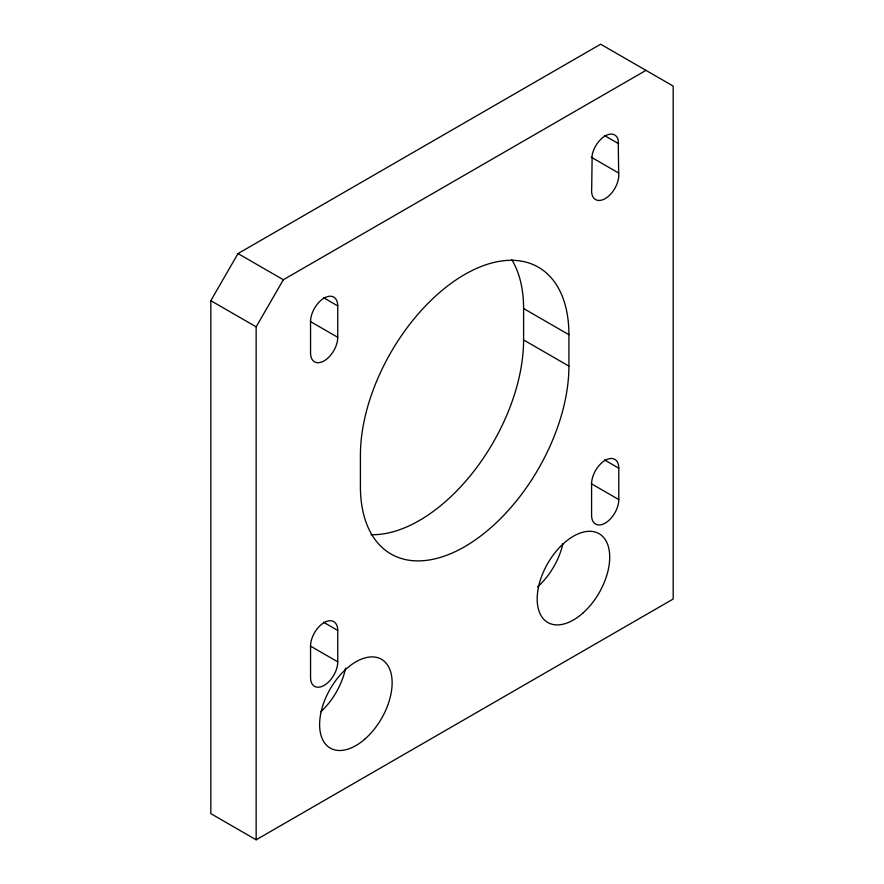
<?xml version="1.0" encoding="UTF-8"?>
<svg xmlns="http://www.w3.org/2000/svg" width="884" height="884" viewBox="0 0 884 884"><rect width="100%" height="100%" fill="white"/><g stroke="black" fill="none" stroke-linecap="round" stroke-linejoin="round"><path stroke-width="1.33" d="M618.667 173.021L618.214 139.948A19.072 11.017 -60 0 0 605.186 135.926A19.072 11.017 -60 0 0 592.158 154.987L591.694 188.701A19.227 11.105 -60 0 0 605.242 198.58A19.227 11.105 -60 0 0 618.667 173.021L591.23 157.175M210.823 300.671L238.017 253.564L600.656 44.2L673.177 86.068L673.177 599.032L256.15 839.8L210.823 813.634L210.823 300.671L256.15 326.848L256.15 839.8M256.15 326.848L283.344 279.742L645.983 70.366M604.358 135.451L618.678 143.716M511.692 259.542A147.44 85.129 -60 0 1 523.593 308.527L568.92 334.704L568.92 366.109A147.44 85.129 -60 0 1 464.664 546.688A147.44 85.129 -60 0 1 360.407 486.487L360.407 455.083A147.44 85.129 -60 0 1 464.664 274.504A147.44 85.129 -60 0 1 568.92 334.704M523.593 308.527L523.593 339.931L568.92 366.109M323.422 297.643L337.743 305.908L337.743 337.312A19.227 11.105 -60 0 1 324.141 360.871A19.227 11.105 -60 0 1 310.549 353.014L310.549 321.61A19.227 11.105 -60 0 1 324.141 298.063A19.227 11.105 -60 0 1 337.743 305.908M604.468 459.912L618.789 468.177L618.789 499.582A19.227 11.105 -60 0 1 605.186 523.129A19.227 11.105 -60 0 1 591.584 515.284L591.584 483.879A19.227 11.105 -60 0 1 605.186 460.321A19.227 11.105 -60 0 1 618.789 468.177M238.017 253.564L283.344 279.742M310.306 321.478L337.743 337.312M591.352 483.736L618.789 499.582M323.422 622.17L337.743 630.436L337.743 661.84A19.227 11.105 -60 0 1 324.141 685.387A19.227 11.105 -60 0 1 310.549 677.542L310.549 646.138A19.227 11.105 -60 0 1 324.141 622.579A19.227 11.105 -60 0 1 337.743 630.436M310.306 645.994L337.743 661.84M523.593 339.931A147.44 85.129 -60 0 1 370.96 534.698M345.578 668.149A51.283 29.614 -60 0 1 320.837 711.753M562.898 543.726A51.283 29.614 -60 0 1 537.516 586.954M365.258 738.737A51.283 29.614 -60 0 0 381.512 659.298A51.283 29.614 -60 0 0 320.848 713.101A51.283 29.614 -60 0 0 365.258 738.737M582.843 613.12A51.283 29.614 -60 0 0 599.098 533.682A51.283 29.614 -60 0 0 538.422 587.473A51.283 29.614 -60 0 0 582.843 613.12"/></g></svg>
